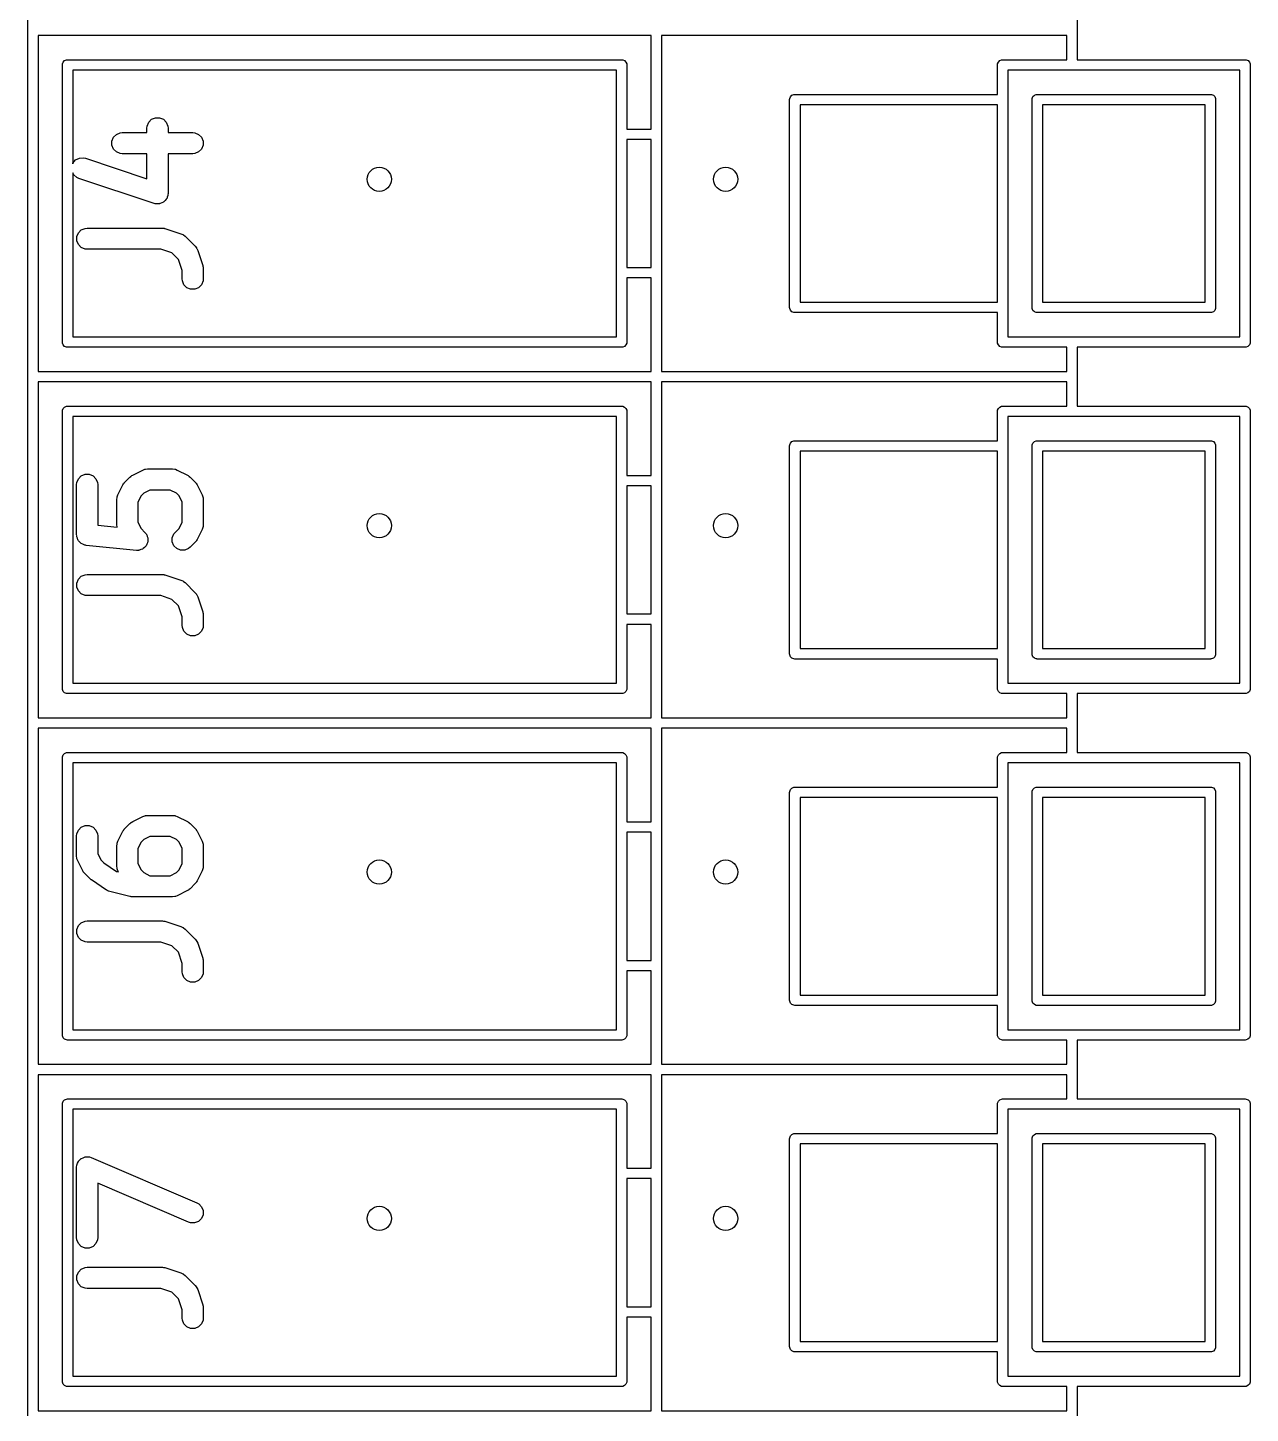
# Model space of a CAD drawing. Extents: x 0.23 to 2.98, y 0.27 to 3.73.
# Drawn here: x 0.23 to 0.925, y 1.997 to 2.785 of the extents above; entities that cross this region are included whole.
import ezdxf

# ---------------------------------------------------------------- set-up
doc = ezdxf.new("R2010")
doc.units = 0
doc.header["$MEASUREMENT"] = 0
doc.layers.add('BLACK', color=7, linetype='CONTINUOUS')

msp = doc.modelspace()

# ---------------------------------------------------------------- linework, layer by layer
at = {"layer": 'BLACK', "linetype": 'CONTINUOUS'}
for p, q in [((0.23044, 2.78323), (0.23044, 2.98008)), ((0.82689, 2.79996), (0.82689, 2.78323)), ((0.23044, 2.58638), (0.23044, 2.78323)), ((0.23634, 2.78028), (0.23634, 2.58933)), ((0.58477, 2.78028), (0.23634, 2.78028)), ((0.58477, 2.72713), (0.58477, 2.78028)), ((0.59067, 2.78028), (0.59067, 2.58933)), ((0.82099, 2.78028), (0.59067, 2.78028)), ((0.82099, 2.7665), (0.82099, 2.78028)), ((0.82689, 2.78323), (0.82689, 2.7665)), ((0.25012, 2.76354), (0.25017, 2.76412)), ((0.25017, 2.76412), (0.25062, 2.76518)), ((0.25062, 2.76518), (0.25143, 2.766)), ((0.25143, 2.766), (0.25249, 2.76644)), ((0.25249, 2.76644), (0.25307, 2.7665)), ((0.25307, 2.7665), (0.56803, 2.7665)), ((0.56803, 2.7665), (0.56861, 2.76644)), ((0.56861, 2.76644), (0.56967, 2.766)), ((0.56967, 2.766), (0.57049, 2.76518)), ((0.57049, 2.76518), (0.57093, 2.76412)), ((0.57093, 2.76412), (0.57098, 2.76354)), ((0.78162, 2.76354), (0.78167, 2.76412)), ((0.78167, 2.76412), (0.78212, 2.76518)), ((0.78212, 2.76518), (0.78293, 2.766)), ((0.78293, 2.766), (0.78399, 2.76644)), ((0.78399, 2.76644), (0.78457, 2.7665)), ((0.78457, 2.7665), (0.82099, 2.7665)), ((0.82689, 2.7665), (0.92241, 2.7665)), ((0.92241, 2.7665), (0.92298, 2.76644)), ((0.92298, 2.76644), (0.92405, 2.766)), ((0.92405, 2.766), (0.92486, 2.76518)), ((0.92486, 2.76518), (0.9253, 2.76412)), ((0.9253, 2.76412), (0.9253, 2.76376)), ((0.25012, 2.60606), (0.25012, 2.76354)), ((0.25602, 2.76059), (0.25602, 2.70738)), ((0.56508, 2.76059), (0.25602, 2.76059)), ((0.56508, 2.60902), (0.56508, 2.76059)), ((0.57098, 2.76354), (0.57098, 2.72713)), ((0.78162, 2.74681), (0.78162, 2.76354)), ((0.78752, 2.76059), (0.78752, 2.60902)), ((0.91942, 2.76059), (0.78752, 2.76059)), ((0.91942, 2.60902), (0.91942, 2.76059)), ((0.9253, 2.76376), (0.92532, 2.76354)), ((0.92532, 2.76354), (0.92532, 2.60606)), ((0.66351, 2.74386), (0.66356, 2.74444)), ((0.66351, 2.62574), (0.66351, 2.74386)), ((0.66356, 2.74444), (0.66401, 2.7455)), ((0.66401, 2.7455), (0.66482, 2.74632)), ((0.66482, 2.74632), (0.66588, 2.74676)), ((0.66588, 2.74676), (0.66592, 2.74676)), ((0.66592, 2.74676), (0.66646, 2.74681)), ((0.66646, 2.74681), (0.78162, 2.74681)), ((0.66941, 2.74091), (0.66941, 2.6287)), ((0.78162, 2.74091), (0.66941, 2.74091)), ((0.78162, 2.6287), (0.78162, 2.74091)), ((0.80131, 2.7439), (0.80136, 2.74447)), ((0.80131, 2.62571), (0.80131, 2.7439)), ((0.80136, 2.74447), (0.8018, 2.74554)), ((0.8018, 2.74554), (0.80262, 2.74635)), ((0.80262, 2.74635), (0.80368, 2.74679)), ((0.80368, 2.74679), (0.80408, 2.74679)), ((0.80408, 2.74679), (0.80426, 2.74681)), ((0.80426, 2.74681), (0.90268, 2.74681)), ((0.80721, 2.74091), (0.80721, 2.6287)), ((0.89973, 2.74091), (0.80721, 2.74091)), ((0.89973, 2.6287), (0.89973, 2.74091)), ((0.90268, 2.74681), (0.90286, 2.74679)), ((0.90286, 2.74679), (0.90326, 2.74679)), ((0.90326, 2.74679), (0.90432, 2.74635)), ((0.90432, 2.74635), (0.90514, 2.74554)), ((0.90514, 2.74554), (0.90558, 2.74447)), ((0.90558, 2.74447), (0.90563, 2.7439)), ((0.90563, 2.7439), (0.90563, 2.62571)), ((0.29923, 2.73099), (0.30089, 2.73265)), ((0.30089, 2.73265), (0.30305, 2.73355)), ((0.30305, 2.73355), (0.30539, 2.73355)), ((0.30539, 2.73355), (0.30756, 2.73265)), ((0.30756, 2.73265), (0.30921, 2.73099)), ((0.28089, 2.72408), (0.28305, 2.72497)), ((0.28305, 2.72497), (0.28422, 2.72509)), ((0.28422, 2.72509), (0.29822, 2.72509)), ((0.29822, 2.72766), (0.29834, 2.72883)), ((0.29822, 2.72509), (0.29822, 2.72766)), ((0.29834, 2.72883), (0.29923, 2.73099)), ((0.30921, 2.73099), (0.31011, 2.72883)), ((0.31011, 2.72883), (0.31022, 2.72766)), ((0.31022, 2.72766), (0.31022, 2.72509)), ((0.31022, 2.72509), (0.32422, 2.72509)), ((0.32422, 2.72509), (0.32539, 2.72497)), ((0.32539, 2.72497), (0.32756, 2.72408)), ((0.57098, 2.72713), (0.58477, 2.72713)), ((0.27834, 2.72026), (0.27923, 2.72242)), ((0.27834, 2.71792), (0.27834, 2.72026)), ((0.27923, 2.71576), (0.27834, 2.71792)), ((0.27923, 2.72242), (0.28089, 2.72408)), ((0.32756, 2.72408), (0.32921, 2.72242)), ((0.32921, 2.72242), (0.33011, 2.72026)), ((0.33011, 2.71792), (0.32921, 2.71576)), ((0.33011, 2.72026), (0.33011, 2.71792)), ((0.57098, 2.72122), (0.57098, 2.64839)), ((0.58477, 2.72122), (0.57098, 2.72122)), ((0.58477, 2.64839), (0.58477, 2.72122)), ((0.25615, 2.70777), (0.25769, 2.70954)), ((0.25769, 2.70954), (0.25978, 2.71059)), ((0.25978, 2.71059), (0.26212, 2.71076)), ((0.26212, 2.71076), (0.26326, 2.7105)), ((0.26326, 2.7105), (0.29822, 2.69884)), ((0.28089, 2.7141), (0.27923, 2.71576)), ((0.28305, 2.7132), (0.28089, 2.7141)), ((0.28422, 2.71309), (0.28305, 2.7132)), ((0.29822, 2.71309), (0.28422, 2.71309)), ((0.29822, 2.69884), (0.29822, 2.71309)), ((0.32422, 2.71309), (0.31022, 2.71309)), ((0.31022, 2.71309), (0.31022, 2.69052)), ((0.32539, 2.7132), (0.32422, 2.71309)), ((0.32756, 2.7141), (0.32539, 2.7132)), ((0.32921, 2.71576), (0.32756, 2.7141)), ((0.25602, 2.70738), (0.25615, 2.70777)), ((0.25663, 2.70112), (0.25602, 2.70233)), ((0.25602, 2.70233), (0.25602, 2.60902)), ((0.2584, 2.69959), (0.25663, 2.70112)), ((0.25947, 2.69911), (0.2584, 2.69959)), ((0.30233, 2.68483), (0.25947, 2.69911)), ((0.30667, 2.68516), (0.30581, 2.68473)), ((0.30756, 2.68553), (0.30667, 2.68516)), ((0.30771, 2.68568), (0.30756, 2.68553)), ((0.3079, 2.68578), (0.30771, 2.68568)), ((0.30853, 2.6865), (0.3079, 2.68578)), ((0.30921, 2.68718), (0.30853, 2.6865)), ((0.30929, 2.68738), (0.30921, 2.68718)), ((0.30944, 2.68755), (0.30929, 2.68738)), ((0.30974, 2.68846), (0.30944, 2.68755)), ((0.31011, 2.68935), (0.30974, 2.68846)), ((0.31014, 2.68965), (0.31011, 2.68935)), ((0.31018, 2.68977), (0.31014, 2.68965)), ((0.31022, 2.69052), (0.31017, 2.68993)), ((0.31017, 2.68993), (0.31018, 2.68977)), ((0.30291, 2.68469), (0.30233, 2.68483)), ((0.30305, 2.68463), (0.30291, 2.68469)), ((0.30317, 2.68463), (0.30305, 2.68463)), ((0.30347, 2.68456), (0.30317, 2.68463)), ((0.30443, 2.68463), (0.30347, 2.68456)), ((0.30539, 2.68463), (0.30443, 2.68463)), ((0.30559, 2.68472), (0.30539, 2.68463)), ((0.30581, 2.68473), (0.30559, 2.68472)), ((0.25923, 2.66814), (0.26089, 2.66979)), ((0.26089, 2.66979), (0.26305, 2.67069)), ((0.26305, 2.67069), (0.26422, 2.6708)), ((0.26422, 2.6708), (0.30708, 2.6708)), ((0.30708, 2.6708), (0.30767, 2.67074)), ((0.30767, 2.67074), (0.30783, 2.67076)), ((0.30783, 2.67076), (0.30804, 2.67071)), ((0.30804, 2.67071), (0.30825, 2.67069)), ((0.30825, 2.67069), (0.3084, 2.67063)), ((0.3084, 2.67063), (0.30898, 2.6705)), ((0.30898, 2.6705), (0.31755, 2.66764)), ((0.25834, 2.66597), (0.25923, 2.66814)), ((0.25834, 2.66363), (0.25834, 2.66597)), ((0.25923, 2.66147), (0.25834, 2.66363)), ((0.26089, 2.65981), (0.25923, 2.66147)), ((0.31755, 2.66764), (0.31862, 2.66716)), ((0.31862, 2.66716), (0.31879, 2.66702)), ((0.31879, 2.66702), (0.31899, 2.66693)), ((0.31899, 2.66693), (0.31989, 2.66619)), ((0.31989, 2.66619), (0.32561, 2.66047)), ((0.26305, 2.65892), (0.26089, 2.65981)), ((0.26422, 2.6588), (0.26305, 2.65892)), ((0.30611, 2.6588), (0.26422, 2.6588)), ((0.31241, 2.6567), (0.30611, 2.6588)), ((0.31612, 2.65299), (0.31241, 2.6567)), ((0.32561, 2.66047), (0.32636, 2.65957)), ((0.32636, 2.65957), (0.32644, 2.65937)), ((0.32644, 2.65937), (0.32658, 2.6592)), ((0.32658, 2.6592), (0.32706, 2.65813)), ((0.32706, 2.65813), (0.32992, 2.64956)), ((0.31822, 2.64669), (0.31612, 2.65299)), ((0.31822, 2.64195), (0.31822, 2.64669)), ((0.32992, 2.64956), (0.33005, 2.64898)), ((0.33005, 2.64898), (0.33011, 2.64883)), ((0.33011, 2.64883), (0.33013, 2.64862)), ((0.33013, 2.64862), (0.33018, 2.64841)), ((0.33018, 2.64841), (0.33017, 2.64825)), ((0.33017, 2.64825), (0.33022, 2.64766)), ((0.33022, 2.64766), (0.33022, 2.64195)), ((0.57098, 2.64839), (0.58477, 2.64839)), ((0.31834, 2.64078), (0.31822, 2.64195)), ((0.31923, 2.63861), (0.31834, 2.64078)), ((0.32089, 2.63696), (0.31923, 2.63861)), ((0.32921, 2.63861), (0.32756, 2.63696)), ((0.33011, 2.64078), (0.32921, 2.63861)), ((0.33022, 2.64195), (0.33011, 2.64078)), ((0.58477, 2.64248), (0.57098, 2.64248)), ((0.57098, 2.64248), (0.57098, 2.60606)), ((0.58477, 2.58933), (0.58477, 2.64248)), ((0.32305, 2.63606), (0.32089, 2.63696)), ((0.32539, 2.63606), (0.32305, 2.63606)), ((0.32756, 2.63696), (0.32539, 2.63606)), ((0.66356, 2.62517), (0.66351, 2.62574)), ((0.66401, 2.6241), (0.66356, 2.62517)), ((0.66482, 2.62329), (0.66401, 2.6241)), ((0.66588, 2.62285), (0.66482, 2.62329)), ((0.66592, 2.62285), (0.66588, 2.62285)), ((0.66646, 2.6228), (0.66592, 2.62285)), ((0.78162, 2.6228), (0.66646, 2.6228)), ((0.66941, 2.6287), (0.78162, 2.6287)), ((0.78162, 2.60606), (0.78162, 2.6228)), ((0.80136, 2.62513), (0.80131, 2.62571)), ((0.8018, 2.62407), (0.80136, 2.62513)), ((0.80262, 2.62325), (0.8018, 2.62407)), ((0.80368, 2.62281), (0.80262, 2.62325)), ((0.80408, 2.62281), (0.80368, 2.62281)), ((0.80426, 2.6228), (0.80408, 2.62281)), ((0.90268, 2.6228), (0.80426, 2.6228)), ((0.80721, 2.6287), (0.89973, 2.6287)), ((0.90286, 2.62281), (0.90268, 2.6228)), ((0.90326, 2.62281), (0.90286, 2.62281)), ((0.90432, 2.62325), (0.90326, 2.62281)), ((0.90514, 2.62407), (0.90432, 2.62325)), ((0.90558, 2.62513), (0.90514, 2.62407)), ((0.90563, 2.62571), (0.90558, 2.62513)), ((0.25602, 2.60902), (0.56508, 2.60902)), ((0.78752, 2.60902), (0.91942, 2.60902)), ((0.25017, 2.60549), (0.25012, 2.60606)), ((0.25062, 2.60442), (0.25017, 2.60549)), ((0.25143, 2.60361), (0.25062, 2.60442)), ((0.25249, 2.60317), (0.25143, 2.60361)), ((0.25307, 2.60311), (0.25249, 2.60317)), ((0.56803, 2.60311), (0.25307, 2.60311)), ((0.56861, 2.60317), (0.56803, 2.60311)), ((0.56967, 2.60361), (0.56861, 2.60317)), ((0.57049, 2.60442), (0.56967, 2.60361)), ((0.57093, 2.60549), (0.57049, 2.60442)), ((0.57098, 2.60606), (0.57093, 2.60549)), ((0.78167, 2.60549), (0.78162, 2.60606)), ((0.78212, 2.60442), (0.78167, 2.60549)), ((0.78293, 2.60361), (0.78212, 2.60442)), ((0.78399, 2.60317), (0.78293, 2.60361)), ((0.78457, 2.60311), (0.78399, 2.60317)), ((0.82099, 2.60311), (0.78457, 2.60311)), ((0.82099, 2.58933), (0.82099, 2.60311)), ((0.92237, 2.60311), (0.82689, 2.60311)), ((0.82689, 2.60311), (0.82689, 2.58638)), ((0.92295, 2.60317), (0.92237, 2.60311)), ((0.92401, 2.60361), (0.92295, 2.60317)), ((0.92483, 2.60442), (0.92401, 2.60361)), ((0.92527, 2.60549), (0.92483, 2.60442)), ((0.92532, 2.60606), (0.92527, 2.60549)), ((0.23044, 2.38953), (0.23044, 2.58638)), ((0.23634, 2.58933), (0.58477, 2.58933)), ((0.23634, 2.58343), (0.23634, 2.39248)), ((0.58477, 2.58343), (0.23634, 2.58343)), ((0.58477, 2.53028), (0.58477, 2.58343)), ((0.59067, 2.58933), (0.82099, 2.58933)), ((0.59067, 2.58343), (0.59067, 2.39248)), ((0.82099, 2.58343), (0.59067, 2.58343)), ((0.82099, 2.56965), (0.82099, 2.58343)), ((0.82689, 2.58638), (0.82689, 2.56965)), ((0.25012, 2.56669), (0.25017, 2.56727)), ((0.25017, 2.56727), (0.25062, 2.56833)), ((0.25062, 2.56833), (0.25143, 2.56915)), ((0.25143, 2.56915), (0.25249, 2.56959)), ((0.25249, 2.56959), (0.25307, 2.56965)), ((0.25307, 2.56965), (0.56803, 2.56965)), ((0.56803, 2.56965), (0.56861, 2.56959)), ((0.56861, 2.56959), (0.56967, 2.56915)), ((0.56967, 2.56915), (0.57049, 2.56833)), ((0.57049, 2.56833), (0.57093, 2.56727)), ((0.57093, 2.56727), (0.57098, 2.56669)), ((0.78162, 2.56669), (0.78167, 2.56727)), ((0.78167, 2.56727), (0.78212, 2.56833)), ((0.78212, 2.56833), (0.78293, 2.56915)), ((0.78293, 2.56915), (0.78399, 2.56959)), ((0.78399, 2.56959), (0.78457, 2.56965)), ((0.78457, 2.56965), (0.82099, 2.56965)), ((0.82689, 2.56965), (0.92241, 2.56965)), ((0.92241, 2.56965), (0.92298, 2.56959)), ((0.92298, 2.56959), (0.92405, 2.56915)), ((0.92405, 2.56915), (0.92486, 2.56833)), ((0.92486, 2.56833), (0.9253, 2.56727)), ((0.9253, 2.56727), (0.9253, 2.56691)), ((0.25012, 2.40921), (0.25012, 2.56669)), ((0.25602, 2.56374), (0.25602, 2.41217)), ((0.56508, 2.56374), (0.25602, 2.56374)), ((0.56508, 2.41217), (0.56508, 2.56374)), ((0.57098, 2.56669), (0.57098, 2.53028)), ((0.78162, 2.54996), (0.78162, 2.56669)), ((0.78752, 2.56374), (0.78752, 2.41217)), ((0.91942, 2.56374), (0.78752, 2.56374)), ((0.91942, 2.41217), (0.91942, 2.56374)), ((0.9253, 2.56691), (0.92532, 2.56669)), ((0.92532, 2.56669), (0.92532, 2.40921)), ((0.66351, 2.54701), (0.66356, 2.54759)), ((0.66351, 2.42889), (0.66351, 2.54701)), ((0.66356, 2.54759), (0.66401, 2.54865)), ((0.66401, 2.54865), (0.66482, 2.54947)), ((0.66482, 2.54947), (0.66588, 2.54991)), ((0.66588, 2.54991), (0.66592, 2.54991)), ((0.66592, 2.54991), (0.66646, 2.54996)), ((0.66646, 2.54996), (0.78162, 2.54996)), ((0.66941, 2.54406), (0.66941, 2.43185)), ((0.78162, 2.54406), (0.66941, 2.54406)), ((0.78162, 2.43185), (0.78162, 2.54406)), ((0.80131, 2.54705), (0.80136, 2.54762)), ((0.80131, 2.42886), (0.80131, 2.54705)), ((0.80136, 2.54762), (0.8018, 2.54869)), ((0.8018, 2.54869), (0.80262, 2.5495)), ((0.80262, 2.5495), (0.80368, 2.54994)), ((0.80368, 2.54994), (0.80408, 2.54994)), ((0.80408, 2.54994), (0.80426, 2.54996)), ((0.80426, 2.54996), (0.90268, 2.54996)), ((0.80721, 2.54406), (0.80721, 2.43185)), ((0.89973, 2.54406), (0.80721, 2.54406)), ((0.89973, 2.43185), (0.89973, 2.54406)), ((0.90268, 2.54996), (0.90286, 2.54994)), ((0.90286, 2.54994), (0.90326, 2.54994)), ((0.90326, 2.54994), (0.90432, 2.5495)), ((0.90432, 2.5495), (0.90514, 2.54869)), ((0.90514, 2.54869), (0.90558, 2.54762)), ((0.90558, 2.54762), (0.90563, 2.54705)), ((0.90563, 2.54705), (0.90563, 2.42886)), ((0.25834, 2.52627), (0.25923, 2.52843)), ((0.25923, 2.52843), (0.26089, 2.53008)), ((0.26089, 2.53008), (0.26305, 2.53098)), ((0.26305, 2.53098), (0.26539, 2.53098)), ((0.26539, 2.53098), (0.26756, 2.53008)), ((0.26756, 2.53008), (0.26921, 2.52843)), ((0.26921, 2.52843), (0.27011, 2.52627)), ((0.2857, 2.52648), (0.28855, 2.52934)), ((0.28855, 2.52934), (0.28901, 2.52972)), ((0.28901, 2.52972), (0.28912, 2.52984)), ((0.28912, 2.52984), (0.2893, 2.52995)), ((0.2893, 2.52995), (0.28946, 2.53008)), ((0.28946, 2.53008), (0.28961, 2.53015)), ((0.28961, 2.53015), (0.29011, 2.53046)), ((0.29011, 2.53046), (0.29583, 2.53332)), ((0.29583, 2.53332), (0.29692, 2.53374)), ((0.29692, 2.53374), (0.29714, 2.53375)), ((0.29714, 2.53375), (0.29734, 2.53384)), ((0.29734, 2.53384), (0.29851, 2.53395)), ((0.29851, 2.53395), (0.3128, 2.53395)), ((0.3128, 2.53395), (0.31397, 2.53384)), ((0.31397, 2.53384), (0.31416, 2.53375)), ((0.31416, 2.53375), (0.31438, 2.53374)), ((0.31438, 2.53374), (0.31548, 2.53332)), ((0.31548, 2.53332), (0.32119, 2.53046)), ((0.32119, 2.53046), (0.3217, 2.53015)), ((0.3217, 2.53015), (0.32184, 2.53008)), ((0.32184, 2.53008), (0.32201, 2.52995)), ((0.32201, 2.52995), (0.32219, 2.52984)), ((0.32219, 2.52984), (0.32229, 2.52972)), ((0.32229, 2.52972), (0.32275, 2.52934)), ((0.32275, 2.52934), (0.32561, 2.52648)), ((0.57098, 2.53028), (0.58477, 2.53028)), ((0.25822, 2.5251), (0.25834, 2.52627)), ((0.25822, 2.49652), (0.25822, 2.5251)), ((0.27011, 2.52627), (0.27022, 2.5251)), ((0.27022, 2.5251), (0.27022, 2.50195)), ((0.28171, 2.51921), (0.28457, 2.52492)), ((0.28457, 2.52492), (0.28489, 2.52543)), ((0.28489, 2.52543), (0.28495, 2.52557)), ((0.28495, 2.52557), (0.28508, 2.52574)), ((0.28508, 2.52574), (0.2852, 2.52592)), ((0.2852, 2.52592), (0.28532, 2.52602)), ((0.28532, 2.52602), (0.2857, 2.52648)), ((0.29635, 2.52016), (0.29487, 2.51868)), ((0.29993, 2.52195), (0.29635, 2.52016)), ((0.31138, 2.52195), (0.29993, 2.52195)), ((0.31496, 2.52016), (0.31138, 2.52195)), ((0.31644, 2.51868), (0.31496, 2.52016)), ((0.32561, 2.52648), (0.32599, 2.52602)), ((0.32599, 2.52602), (0.32611, 2.52592)), ((0.32611, 2.52592), (0.32622, 2.52574)), ((0.32622, 2.52574), (0.32636, 2.52557)), ((0.32636, 2.52557), (0.32642, 2.52543)), ((0.32642, 2.52543), (0.32673, 2.52492)), ((0.32673, 2.52492), (0.32959, 2.51921)), ((0.57098, 2.52437), (0.57098, 2.45154)), ((0.58477, 2.52437), (0.57098, 2.52437)), ((0.58477, 2.45154), (0.58477, 2.52437)), ((0.28108, 2.51652), (0.2812, 2.51769)), ((0.28108, 2.50224), (0.28108, 2.51652)), ((0.2812, 2.51769), (0.28128, 2.51789)), ((0.28128, 2.51789), (0.28129, 2.51811)), ((0.28129, 2.51811), (0.28171, 2.51921)), ((0.29487, 2.51868), (0.29308, 2.51511)), ((0.29308, 2.51511), (0.29308, 2.50365)), ((0.31822, 2.51511), (0.31644, 2.51868)), ((0.31822, 2.50365), (0.31822, 2.51511)), ((0.32959, 2.51921), (0.33001, 2.51811)), ((0.33001, 2.51811), (0.33003, 2.51789)), ((0.33003, 2.51789), (0.33011, 2.51769)), ((0.33011, 2.51769), (0.33022, 2.51652)), ((0.33022, 2.51652), (0.33022, 2.50224)), ((0.25827, 2.49609), (0.25822, 2.49652)), ((0.25825, 2.49595), (0.25827, 2.49609)), ((0.27022, 2.50195), (0.28128, 2.50085)), ((0.2812, 2.50107), (0.28108, 2.50224)), ((0.28128, 2.50087), (0.2812, 2.50107)), ((0.28128, 2.50085), (0.28128, 2.50087)), ((0.29308, 2.50365), (0.29487, 2.50008)), ((0.29487, 2.50008), (0.29704, 2.49791)), ((0.29704, 2.49791), (0.29778, 2.497)), ((0.29778, 2.497), (0.2979, 2.49672)), ((0.2979, 2.49672), (0.29809, 2.49649)), ((0.29809, 2.49649), (0.29834, 2.49565)), ((0.31262, 2.49484), (0.31352, 2.497)), ((0.31352, 2.497), (0.31427, 2.49791)), ((0.31427, 2.49791), (0.31644, 2.50008)), ((0.31644, 2.50008), (0.31822, 2.50365)), ((0.32959, 2.49956), (0.32673, 2.49384)), ((0.33001, 2.50065), (0.32959, 2.49956)), ((0.33003, 2.50087), (0.33001, 2.50065)), ((0.33011, 2.50107), (0.33003, 2.50087)), ((0.33022, 2.50224), (0.33011, 2.50107)), ((0.25829, 2.4958), (0.25825, 2.49595)), ((0.25834, 2.49535), (0.25829, 2.4958)), ((0.25867, 2.49454), (0.25834, 2.49535)), ((0.25893, 2.4937), (0.25867, 2.49454)), ((0.25912, 2.49347), (0.25893, 2.4937)), ((0.25923, 2.49319), (0.25912, 2.49347)), ((0.25985, 2.49257), (0.25923, 2.49319)), ((0.26041, 2.49189), (0.25985, 2.49257)), ((0.26068, 2.49175), (0.26041, 2.49189)), ((0.26089, 2.49154), (0.26068, 2.49175)), ((0.2617, 2.4912), (0.26089, 2.49154)), ((0.26247, 2.49079), (0.2617, 2.4912)), ((0.26292, 2.4907), (0.26247, 2.49079)), ((0.26305, 2.49064), (0.26292, 2.4907)), ((0.2632, 2.49064), (0.26305, 2.49064)), ((0.26363, 2.49055), (0.2632, 2.49064)), ((0.2922, 2.4877), (0.26363, 2.49055)), ((0.29562, 2.48837), (0.29478, 2.48812)), ((0.29585, 2.48856), (0.29562, 2.48837)), ((0.29613, 2.48868), (0.29585, 2.48856)), ((0.29675, 2.4893), (0.29613, 2.48868)), ((0.29743, 2.48985), (0.29675, 2.4893)), ((0.29757, 2.49012), (0.29743, 2.48985)), ((0.29778, 2.49033), (0.29757, 2.49012)), ((0.29812, 2.49114), (0.29778, 2.49033)), ((0.29853, 2.49192), (0.29812, 2.49114)), ((0.29834, 2.49565), (0.29868, 2.49484)), ((0.29856, 2.49222), (0.29853, 2.49192)), ((0.29868, 2.4925), (0.29856, 2.49222)), ((0.29868, 2.49484), (0.29868, 2.49454)), ((0.29868, 2.49454), (0.29877, 2.49425)), ((0.29877, 2.49425), (0.29868, 2.49337)), ((0.29868, 2.49337), (0.29868, 2.4925)), ((0.31262, 2.4925), (0.31262, 2.49484)), ((0.31352, 2.49033), (0.31262, 2.4925)), ((0.31518, 2.48868), (0.31352, 2.49033)), ((0.31734, 2.48778), (0.31518, 2.48868)), ((0.32184, 2.48868), (0.31968, 2.48778)), ((0.32275, 2.48942), (0.32184, 2.48868)), ((0.32561, 2.49228), (0.32275, 2.48942)), ((0.32599, 2.49274), (0.32561, 2.49228)), ((0.32611, 2.49285), (0.32599, 2.49274)), ((0.32622, 2.49303), (0.32611, 2.49285)), ((0.32636, 2.49319), (0.32622, 2.49303)), ((0.32642, 2.49334), (0.32636, 2.49319)), ((0.32673, 2.49384), (0.32642, 2.49334)), ((0.29337, 2.4877), (0.2922, 2.4877)), ((0.29366, 2.48778), (0.29337, 2.4877)), ((0.29397, 2.48778), (0.29366, 2.48778)), ((0.29478, 2.48812), (0.29397, 2.48778)), ((0.31968, 2.48778), (0.31734, 2.48778)), ((0.25923, 2.47129), (0.26089, 2.47294)), ((0.26089, 2.47294), (0.26305, 2.47384)), ((0.26305, 2.47384), (0.26422, 2.47395)), ((0.26422, 2.47395), (0.30708, 2.47395)), ((0.30708, 2.47395), (0.30767, 2.47389)), ((0.30767, 2.47389), (0.30783, 2.47391)), ((0.30783, 2.47391), (0.30804, 2.47386)), ((0.30804, 2.47386), (0.30825, 2.47384)), ((0.30825, 2.47384), (0.3084, 2.47378)), ((0.3084, 2.47378), (0.30898, 2.47364)), ((0.30898, 2.47364), (0.31755, 2.47079)), ((0.25834, 2.46912), (0.25923, 2.47129)), ((0.25834, 2.46678), (0.25834, 2.46912)), ((0.25923, 2.46462), (0.25834, 2.46678)), ((0.26089, 2.46296), (0.25923, 2.46462)), ((0.31755, 2.47079), (0.31862, 2.47031)), ((0.31862, 2.47031), (0.31879, 2.47017)), ((0.31879, 2.47017), (0.31899, 2.47008)), ((0.31899, 2.47008), (0.31989, 2.46934)), ((0.31989, 2.46934), (0.32561, 2.46362)), ((0.26305, 2.46207), (0.26089, 2.46296)), ((0.26422, 2.46195), (0.26305, 2.46207)), ((0.30611, 2.46195), (0.26422, 2.46195)), ((0.31241, 2.45985), (0.30611, 2.46195)), ((0.31612, 2.45614), (0.31241, 2.45985)), ((0.32561, 2.46362), (0.32636, 2.46271)), ((0.32636, 2.46271), (0.32644, 2.46252)), ((0.32644, 2.46252), (0.32658, 2.46235)), ((0.32658, 2.46235), (0.32706, 2.46128)), ((0.32706, 2.46128), (0.32992, 2.45271)), ((0.31822, 2.44984), (0.31612, 2.45614)), ((0.31822, 2.4451), (0.31822, 2.44984)), ((0.32992, 2.45271), (0.33005, 2.45213)), ((0.33005, 2.45213), (0.33011, 2.45198)), ((0.33011, 2.45198), (0.33013, 2.45177)), ((0.33013, 2.45177), (0.33018, 2.45156)), ((0.33018, 2.45156), (0.33017, 2.4514)), ((0.33017, 2.4514), (0.33022, 2.45081)), ((0.33022, 2.45081), (0.33022, 2.4451)), ((0.57098, 2.45154), (0.58477, 2.45154)), ((0.31834, 2.44393), (0.31822, 2.4451)), ((0.31923, 2.44176), (0.31834, 2.44393)), ((0.32089, 2.44011), (0.31923, 2.44176)), ((0.32921, 2.44176), (0.32756, 2.44011)), ((0.33011, 2.44393), (0.32921, 2.44176)), ((0.33022, 2.4451), (0.33011, 2.44393)), ((0.58477, 2.44563), (0.57098, 2.44563)), ((0.57098, 2.44563), (0.57098, 2.40921)), ((0.58477, 2.39248), (0.58477, 2.44563)), ((0.32305, 2.43921), (0.32089, 2.44011)), ((0.32539, 2.43921), (0.32305, 2.43921)), ((0.32756, 2.44011), (0.32539, 2.43921)), ((0.66356, 2.42832), (0.66351, 2.42889)), ((0.66401, 2.42725), (0.66356, 2.42832)), ((0.66482, 2.42644), (0.66401, 2.42725)), ((0.66588, 2.426), (0.66482, 2.42644)), ((0.66592, 2.426), (0.66588, 2.426)), ((0.66646, 2.42594), (0.66592, 2.426)), ((0.78162, 2.42594), (0.66646, 2.42594)), ((0.66941, 2.43185), (0.78162, 2.43185)), ((0.78162, 2.40921), (0.78162, 2.42594)), ((0.80136, 2.42828), (0.80131, 2.42886)), ((0.8018, 2.42722), (0.80136, 2.42828)), ((0.80262, 2.4264), (0.8018, 2.42722)), ((0.80368, 2.42596), (0.80262, 2.4264)), ((0.80408, 2.42596), (0.80368, 2.42596)), ((0.80426, 2.42594), (0.80408, 2.42596)), ((0.90268, 2.42594), (0.80426, 2.42594)), ((0.80721, 2.43185), (0.89973, 2.43185)), ((0.90286, 2.42596), (0.90268, 2.42594)), ((0.90326, 2.42596), (0.90286, 2.42596)), ((0.90432, 2.4264), (0.90326, 2.42596)), ((0.90514, 2.42722), (0.90432, 2.4264)), ((0.90558, 2.42828), (0.90514, 2.42722)), ((0.90563, 2.42886), (0.90558, 2.42828)), ((0.25602, 2.41217), (0.56508, 2.41217)), ((0.78752, 2.41217), (0.91942, 2.41217)), ((0.25017, 2.40864), (0.25012, 2.40921)), ((0.25062, 2.40757), (0.25017, 2.40864)), ((0.25143, 2.40676), (0.25062, 2.40757)), ((0.25249, 2.40632), (0.25143, 2.40676)), ((0.25307, 2.40626), (0.25249, 2.40632)), ((0.56803, 2.40626), (0.25307, 2.40626)), ((0.56861, 2.40632), (0.56803, 2.40626)), ((0.56967, 2.40676), (0.56861, 2.40632)), ((0.57049, 2.40757), (0.56967, 2.40676)), ((0.57093, 2.40864), (0.57049, 2.40757)), ((0.57098, 2.40921), (0.57093, 2.40864)), ((0.78167, 2.40864), (0.78162, 2.40921)), ((0.78212, 2.40757), (0.78167, 2.40864)), ((0.78293, 2.40676), (0.78212, 2.40757)), ((0.78399, 2.40632), (0.78293, 2.40676)), ((0.78457, 2.40626), (0.78399, 2.40632)), ((0.82099, 2.40626), (0.78457, 2.40626)), ((0.82099, 2.39248), (0.82099, 2.40626)), ((0.92237, 2.40626), (0.82689, 2.40626)), ((0.82689, 2.40626), (0.82689, 2.38953)), ((0.92295, 2.40632), (0.92237, 2.40626)), ((0.92401, 2.40676), (0.92295, 2.40632)), ((0.92483, 2.40757), (0.92401, 2.40676)), ((0.92527, 2.40864), (0.92483, 2.40757)), ((0.92532, 2.40921), (0.92527, 2.40864)), ((0.23044, 2.19268), (0.23044, 2.38953)), ((0.23634, 2.39248), (0.58477, 2.39248)), ((0.23634, 2.38657), (0.23634, 2.19563)), ((0.58477, 2.38657), (0.23634, 2.38657)), ((0.58477, 2.33343), (0.58477, 2.38657)), ((0.59067, 2.39248), (0.82099, 2.39248)), ((0.59067, 2.38657), (0.59067, 2.19563)), ((0.82099, 2.38657), (0.59067, 2.38657)), ((0.82099, 2.3728), (0.82099, 2.38657)), ((0.82689, 2.38953), (0.82689, 2.3728)), ((0.25012, 2.36984), (0.25017, 2.37042)), ((0.25017, 2.37042), (0.25062, 2.37148)), ((0.25062, 2.37148), (0.25143, 2.3723)), ((0.25143, 2.3723), (0.25249, 2.37274)), ((0.25249, 2.37274), (0.25307, 2.3728)), ((0.25307, 2.3728), (0.56803, 2.3728)), ((0.56803, 2.3728), (0.56861, 2.37274)), ((0.56861, 2.37274), (0.56967, 2.3723)), ((0.56967, 2.3723), (0.57049, 2.37148)), ((0.57049, 2.37148), (0.57093, 2.37042)), ((0.57093, 2.37042), (0.57098, 2.36984)), ((0.78162, 2.36984), (0.78167, 2.37042)), ((0.78167, 2.37042), (0.78212, 2.37148)), ((0.78212, 2.37148), (0.78293, 2.3723)), ((0.78293, 2.3723), (0.78399, 2.37274)), ((0.78399, 2.37274), (0.78457, 2.3728)), ((0.78457, 2.3728), (0.82099, 2.3728)), ((0.82689, 2.3728), (0.92241, 2.3728)), ((0.92241, 2.3728), (0.92298, 2.37274)), ((0.92298, 2.37274), (0.92405, 2.3723)), ((0.92405, 2.3723), (0.92486, 2.37148)), ((0.92486, 2.37148), (0.9253, 2.37042)), ((0.9253, 2.37042), (0.9253, 2.37006)), ((0.25012, 2.21236), (0.25012, 2.36984)), ((0.25602, 2.36689), (0.25602, 2.21531)), ((0.56508, 2.36689), (0.25602, 2.36689)), ((0.56508, 2.21531), (0.56508, 2.36689)), ((0.57098, 2.36984), (0.57098, 2.33343)), ((0.78162, 2.35311), (0.78162, 2.36984)), ((0.78752, 2.36689), (0.78752, 2.21531)), ((0.91942, 2.36689), (0.78752, 2.36689)), ((0.91942, 2.21531), (0.91942, 2.36689)), ((0.9253, 2.37006), (0.92532, 2.36984)), ((0.92532, 2.36984), (0.92532, 2.21236)), ((0.66351, 2.35016), (0.66356, 2.35074)), ((0.66351, 2.23204), (0.66351, 2.35016)), ((0.66356, 2.35074), (0.66401, 2.3518)), ((0.66401, 2.3518), (0.66482, 2.35262)), ((0.66482, 2.35262), (0.66588, 2.35306)), ((0.66588, 2.35306), (0.66592, 2.35306)), ((0.66592, 2.35306), (0.66646, 2.35311)), ((0.66646, 2.35311), (0.78162, 2.35311)), ((0.66941, 2.3472), (0.66941, 2.235)), ((0.78162, 2.3472), (0.66941, 2.3472)), ((0.78162, 2.235), (0.78162, 2.3472)), ((0.80131, 2.3502), (0.80136, 2.35077)), ((0.80131, 2.23201), (0.80131, 2.3502)), ((0.80136, 2.35077), (0.8018, 2.35184)), ((0.8018, 2.35184), (0.80262, 2.35265)), ((0.80262, 2.35265), (0.80368, 2.35309)), ((0.80368, 2.35309), (0.80408, 2.35309)), ((0.80408, 2.35309), (0.80426, 2.35311)), ((0.80426, 2.35311), (0.90268, 2.35311)), ((0.80721, 2.3472), (0.80721, 2.235)), ((0.89973, 2.3472), (0.80721, 2.3472)), ((0.89973, 2.235), (0.89973, 2.3472)), ((0.90268, 2.35311), (0.90286, 2.35309)), ((0.90286, 2.35309), (0.90326, 2.35309)), ((0.90326, 2.35309), (0.90432, 2.35265)), ((0.90432, 2.35265), (0.90514, 2.35184)), ((0.90514, 2.35184), (0.90558, 2.35077)), ((0.90558, 2.35077), (0.90563, 2.3502)), ((0.90563, 2.3502), (0.90563, 2.23201)), ((0.26089, 2.33038), (0.26305, 2.33127)), ((0.26305, 2.33127), (0.26539, 2.33127)), ((0.26539, 2.33127), (0.26756, 2.33038)), ((0.2857, 2.32963), (0.28855, 2.33249)), ((0.28855, 2.33249), (0.28901, 2.33287)), ((0.28901, 2.33287), (0.28912, 2.33299)), ((0.28912, 2.33299), (0.2893, 2.3331)), ((0.2893, 2.3331), (0.28946, 2.33323)), ((0.28946, 2.33323), (0.28961, 2.33329)), ((0.28961, 2.33329), (0.29011, 2.33361)), ((0.29011, 2.33361), (0.29583, 2.33647)), ((0.29583, 2.33647), (0.29692, 2.33689)), ((0.29692, 2.33689), (0.29714, 2.3369)), ((0.29714, 2.3369), (0.29734, 2.33699)), ((0.29734, 2.33699), (0.29851, 2.3371)), ((0.29851, 2.3371), (0.3128, 2.3371)), ((0.3128, 2.3371), (0.31397, 2.33699)), ((0.31397, 2.33699), (0.31416, 2.3369)), ((0.31416, 2.3369), (0.31438, 2.33689)), ((0.31438, 2.33689), (0.31548, 2.33647)), ((0.31548, 2.33647), (0.32119, 2.33361)), ((0.32119, 2.33361), (0.3217, 2.33329)), ((0.3217, 2.33329), (0.32184, 2.33323)), ((0.32184, 2.33323), (0.32201, 2.3331)), ((0.32201, 2.3331), (0.32219, 2.33299)), ((0.32219, 2.33299), (0.32229, 2.33287)), ((0.32229, 2.33287), (0.32275, 2.33249)), ((0.32275, 2.33249), (0.32561, 2.32963)), ((0.57098, 2.33343), (0.58477, 2.33343)), ((0.25822, 2.32539), (0.25834, 2.32656)), ((0.25822, 2.31396), (0.25822, 2.32539)), ((0.25834, 2.32656), (0.25923, 2.32872)), ((0.25923, 2.32872), (0.26089, 2.33038)), ((0.26756, 2.33038), (0.26921, 2.32872)), ((0.26921, 2.32872), (0.27011, 2.32656)), ((0.27011, 2.32656), (0.27022, 2.32539)), ((0.27022, 2.32539), (0.27022, 2.31538)), ((0.28171, 2.32236), (0.28457, 2.32807)), ((0.28457, 2.32807), (0.28489, 2.32858)), ((0.28489, 2.32858), (0.28495, 2.32872)), ((0.28495, 2.32872), (0.28508, 2.32889)), ((0.28508, 2.32889), (0.2852, 2.32907)), ((0.2852, 2.32907), (0.28532, 2.32917)), ((0.28532, 2.32917), (0.2857, 2.32963)), ((0.29635, 2.32331), (0.29487, 2.32183)), ((0.29993, 2.3251), (0.29635, 2.32331)), ((0.31138, 2.3251), (0.29993, 2.3251)), ((0.31496, 2.32331), (0.31138, 2.3251)), ((0.31644, 2.32183), (0.31496, 2.32331)), ((0.32561, 2.32963), (0.32599, 2.32917)), ((0.32599, 2.32917), (0.32611, 2.32907)), ((0.32611, 2.32907), (0.32622, 2.32889)), ((0.32622, 2.32889), (0.32636, 2.32872)), ((0.32636, 2.32872), (0.32642, 2.32858)), ((0.32642, 2.32858), (0.32673, 2.32807)), ((0.32673, 2.32807), (0.32959, 2.32236)), ((0.57098, 2.32752), (0.57098, 2.25469)), ((0.58477, 2.32752), (0.57098, 2.32752)), ((0.58477, 2.25469), (0.58477, 2.32752)), ((0.27022, 2.31538), (0.27201, 2.3118)), ((0.28108, 2.31967), (0.2812, 2.32084)), ((0.28108, 2.30825), (0.28108, 2.31967)), ((0.2812, 2.32084), (0.28128, 2.32104)), ((0.28128, 2.32104), (0.28129, 2.32126)), ((0.28129, 2.32126), (0.28171, 2.32236)), ((0.29487, 2.32183), (0.29308, 2.31826)), ((0.29308, 2.31826), (0.29308, 2.30966)), ((0.31822, 2.31826), (0.31644, 2.32183)), ((0.31822, 2.30966), (0.31822, 2.31826)), ((0.32959, 2.32236), (0.33001, 2.32126)), ((0.33001, 2.32126), (0.33003, 2.32104)), ((0.33003, 2.32104), (0.33011, 2.32084)), ((0.33011, 2.32084), (0.33022, 2.31967)), ((0.33022, 2.31967), (0.33022, 2.30825)), ((0.25834, 2.31279), (0.25822, 2.31396)), ((0.25842, 2.31259), (0.25834, 2.31279)), ((0.25844, 2.31237), (0.25842, 2.31259)), ((0.25886, 2.31128), (0.25844, 2.31237)), ((0.26171, 2.30556), (0.25886, 2.31128)), ((0.27201, 2.3118), (0.27376, 2.31005)), ((0.27376, 2.31005), (0.28097, 2.30524)), ((0.2812, 2.30707), (0.28108, 2.30825)), ((0.29308, 2.30966), (0.29487, 2.30609)), ((0.31644, 2.30609), (0.31822, 2.30966)), ((0.33022, 2.30825), (0.33011, 2.30707)), ((0.26203, 2.30506), (0.26171, 2.30556)), ((0.26209, 2.30491), (0.26203, 2.30506)), ((0.26223, 2.30475), (0.26209, 2.30491)), ((0.26234, 2.30457), (0.26223, 2.30475)), ((0.26246, 2.30446), (0.26234, 2.30457)), ((0.26284, 2.304), (0.26246, 2.30446)), ((0.2657, 2.30115), (0.26284, 2.304)), ((0.2657, 2.30114), (0.2657, 2.30115)), ((0.26616, 2.30077), (0.2657, 2.30114)), ((0.2657, 2.30114), (0.2657, 2.30114)), ((0.2666, 2.3004), (0.26616, 2.30077)), ((0.26661, 2.3004), (0.2666, 2.3004)), ((0.27518, 2.29468), (0.26661, 2.3004)), ((0.26661, 2.3004), (0.26661, 2.3004)), ((0.28097, 2.30524), (0.282, 2.30499)), ((0.28128, 2.30688), (0.2812, 2.30707)), ((0.28129, 2.30666), (0.28128, 2.30688)), ((0.28171, 2.30556), (0.28129, 2.30666)), ((0.282, 2.30499), (0.28171, 2.30556)), ((0.29487, 2.30609), (0.29635, 2.30461)), ((0.29635, 2.30461), (0.29993, 2.30282)), ((0.29993, 2.30282), (0.31138, 2.30282)), ((0.31138, 2.30282), (0.31496, 2.30461)), ((0.31496, 2.30461), (0.31644, 2.30609)), ((0.32642, 2.29934), (0.32636, 2.2992)), ((0.32673, 2.29985), (0.32642, 2.29934)), ((0.32959, 2.30556), (0.32673, 2.29985)), ((0.33001, 2.30666), (0.32959, 2.30556)), ((0.33003, 2.30688), (0.33001, 2.30666)), ((0.33011, 2.30707), (0.33003, 2.30688)), ((0.27583, 2.29434), (0.27518, 2.29468)), ((0.27595, 2.29425), (0.27583, 2.29434)), ((0.27609, 2.2942), (0.27595, 2.29425)), ((0.27622, 2.29413), (0.27609, 2.2942)), ((0.27636, 2.2941), (0.27622, 2.29413)), ((0.27705, 2.29385), (0.27636, 2.2941)), ((0.28848, 2.291), (0.27705, 2.29385)), ((0.31548, 2.29145), (0.31438, 2.29103)), ((0.32119, 2.29431), (0.31548, 2.29145)), ((0.3217, 2.29462), (0.32119, 2.29431)), ((0.32184, 2.29468), (0.3217, 2.29462)), ((0.32201, 2.29482), (0.32184, 2.29468)), ((0.32219, 2.29493), (0.32201, 2.29482)), ((0.32229, 2.29505), (0.32219, 2.29493)), ((0.32275, 2.29543), (0.32229, 2.29505)), ((0.32561, 2.29829), (0.32275, 2.29543)), ((0.32599, 2.29875), (0.32561, 2.29829)), ((0.32611, 2.29885), (0.32599, 2.29875)), ((0.32622, 2.29903), (0.32611, 2.29885)), ((0.32636, 2.2992), (0.32622, 2.29903)), ((0.28869, 2.29097), (0.28848, 2.291)), ((0.28877, 2.29093), (0.28869, 2.29097)), ((0.28921, 2.29089), (0.28877, 2.29093)), ((0.28965, 2.29082), (0.28921, 2.29089)), ((0.28973, 2.29084), (0.28965, 2.29082)), ((0.28994, 2.29082), (0.28973, 2.29084)), ((0.3128, 2.29082), (0.28994, 2.29082)), ((0.31397, 2.29093), (0.3128, 2.29082)), ((0.31416, 2.29101), (0.31397, 2.29093)), ((0.31438, 2.29103), (0.31416, 2.29101)), ((0.25923, 2.27444), (0.26089, 2.27609)), ((0.26089, 2.27609), (0.26305, 2.27699)), ((0.26305, 2.27699), (0.26422, 2.2771)), ((0.26422, 2.2771), (0.30708, 2.2771)), ((0.30708, 2.2771), (0.30767, 2.27704)), ((0.30767, 2.27704), (0.30783, 2.27706)), ((0.30783, 2.27706), (0.30804, 2.27701)), ((0.30804, 2.27701), (0.30825, 2.27699)), ((0.30825, 2.27699), (0.3084, 2.27693)), ((0.3084, 2.27693), (0.30898, 2.27679)), ((0.30898, 2.27679), (0.31755, 2.27394)), ((0.25834, 2.27227), (0.25923, 2.27444)), ((0.25834, 2.26993), (0.25834, 2.27227)), ((0.25923, 2.26777), (0.25834, 2.26993)), ((0.26089, 2.26611), (0.25923, 2.26777)), ((0.31755, 2.27394), (0.31862, 2.27346)), ((0.31862, 2.27346), (0.31879, 2.27332)), ((0.31879, 2.27332), (0.31899, 2.27323)), ((0.31899, 2.27323), (0.31989, 2.27249)), ((0.31989, 2.27249), (0.32561, 2.26677)), ((0.26305, 2.26522), (0.26089, 2.26611)), ((0.26422, 2.2651), (0.26305, 2.26522)), ((0.30611, 2.2651), (0.26422, 2.2651)), ((0.31241, 2.263), (0.30611, 2.2651)), ((0.31612, 2.25929), (0.31241, 2.263)), ((0.32561, 2.26677), (0.32636, 2.26586)), ((0.32636, 2.26586), (0.32644, 2.26567)), ((0.32644, 2.26567), (0.32658, 2.2655)), ((0.32658, 2.2655), (0.32706, 2.26443)), ((0.32706, 2.26443), (0.32992, 2.25586)), ((0.31822, 2.25299), (0.31612, 2.25929)), ((0.31822, 2.24825), (0.31822, 2.25299)), ((0.32992, 2.25586), (0.33005, 2.25528)), ((0.33005, 2.25528), (0.33011, 2.25513)), ((0.33011, 2.25513), (0.33013, 2.25492)), ((0.33013, 2.25492), (0.33018, 2.25471)), ((0.33018, 2.25471), (0.33017, 2.25455)), ((0.33017, 2.25455), (0.33022, 2.25396)), ((0.33022, 2.25396), (0.33022, 2.24825)), ((0.57098, 2.25469), (0.58477, 2.25469)), ((0.31834, 2.24707), (0.31822, 2.24825)), ((0.31923, 2.24491), (0.31834, 2.24707)), ((0.32089, 2.24326), (0.31923, 2.24491)), ((0.32921, 2.24491), (0.32756, 2.24326)), ((0.33011, 2.24707), (0.32921, 2.24491)), ((0.33022, 2.24825), (0.33011, 2.24707)), ((0.58477, 2.24878), (0.57098, 2.24878)), ((0.57098, 2.24878), (0.57098, 2.21236)), ((0.58477, 2.19563), (0.58477, 2.24878)), ((0.32305, 2.24236), (0.32089, 2.24326)), ((0.32539, 2.24236), (0.32305, 2.24236)), ((0.32756, 2.24326), (0.32539, 2.24236)), ((0.66356, 2.23147), (0.66351, 2.23204)), ((0.66401, 2.2304), (0.66356, 2.23147)), ((0.66482, 2.22959), (0.66401, 2.2304)), ((0.66588, 2.22915), (0.66482, 2.22959)), ((0.66592, 2.22915), (0.66588, 2.22915)), ((0.66646, 2.22909), (0.66592, 2.22915)), ((0.78162, 2.22909), (0.66646, 2.22909)), ((0.66941, 2.235), (0.78162, 2.235)), ((0.78162, 2.21236), (0.78162, 2.22909)), ((0.80136, 2.23143), (0.80131, 2.23201)), ((0.8018, 2.23037), (0.80136, 2.23143)), ((0.80262, 2.22955), (0.8018, 2.23037)), ((0.80368, 2.22911), (0.80262, 2.22955)), ((0.80408, 2.22911), (0.80368, 2.22911)), ((0.80426, 2.22909), (0.80408, 2.22911)), ((0.90268, 2.22909), (0.80426, 2.22909)), ((0.80721, 2.235), (0.89973, 2.235)), ((0.90286, 2.22911), (0.90268, 2.22909)), ((0.90326, 2.22911), (0.90286, 2.22911)), ((0.90432, 2.22955), (0.90326, 2.22911)), ((0.90514, 2.23037), (0.90432, 2.22955)), ((0.90558, 2.23143), (0.90514, 2.23037)), ((0.90563, 2.23201), (0.90558, 2.23143)), ((0.25602, 2.21531), (0.56508, 2.21531)), ((0.78752, 2.21531), (0.91942, 2.21531)), ((0.25017, 2.21179), (0.25012, 2.21236)), ((0.25062, 2.21072), (0.25017, 2.21179)), ((0.25143, 2.20991), (0.25062, 2.21072)), ((0.25249, 2.20947), (0.25143, 2.20991)), ((0.25307, 2.20941), (0.25249, 2.20947)), ((0.56803, 2.20941), (0.25307, 2.20941)), ((0.56861, 2.20947), (0.56803, 2.20941)), ((0.56967, 2.20991), (0.56861, 2.20947)), ((0.57049, 2.21072), (0.56967, 2.20991)), ((0.57093, 2.21179), (0.57049, 2.21072)), ((0.57098, 2.21236), (0.57093, 2.21179)), ((0.78167, 2.21179), (0.78162, 2.21236)), ((0.78212, 2.21072), (0.78167, 2.21179)), ((0.78293, 2.20991), (0.78212, 2.21072)), ((0.78399, 2.20947), (0.78293, 2.20991)), ((0.78457, 2.20941), (0.78399, 2.20947)), ((0.82099, 2.20941), (0.78457, 2.20941)), ((0.82099, 2.19563), (0.82099, 2.20941)), ((0.92237, 2.20941), (0.82689, 2.20941)), ((0.82689, 2.20941), (0.82689, 2.19268)), ((0.92295, 2.20947), (0.92237, 2.20941)), ((0.92401, 2.20991), (0.92295, 2.20947)), ((0.92483, 2.21072), (0.92401, 2.20991)), ((0.92527, 2.21179), (0.92483, 2.21072)), ((0.92532, 2.21236), (0.92527, 2.21179)), ((0.23044, 1.99583), (0.23044, 2.19268)), ((0.23634, 2.19563), (0.58477, 2.19563)), ((0.23634, 2.18972), (0.23634, 1.99878)), ((0.58477, 2.18972), (0.23634, 2.18972)), ((0.58477, 2.13657), (0.58477, 2.18972)), ((0.59067, 2.19563), (0.82099, 2.19563)), ((0.59067, 2.18972), (0.59067, 1.99878)), ((0.82099, 2.18972), (0.59067, 2.18972)), ((0.82099, 2.17594), (0.82099, 2.18972)), ((0.82689, 2.19268), (0.82689, 2.17594)), ((0.25012, 2.17299), (0.25017, 2.17357)), ((0.25017, 2.17357), (0.25062, 2.17463)), ((0.25062, 2.17463), (0.25143, 2.17545)), ((0.25143, 2.17545), (0.25249, 2.17589)), ((0.25249, 2.17589), (0.25307, 2.17594)), ((0.25307, 2.17594), (0.56803, 2.17594)), ((0.56803, 2.17594), (0.56861, 2.17589)), ((0.56861, 2.17589), (0.56967, 2.17545)), ((0.56967, 2.17545), (0.57049, 2.17463)), ((0.57049, 2.17463), (0.57093, 2.17357)), ((0.57093, 2.17357), (0.57098, 2.17299)), ((0.78162, 2.17299), (0.78167, 2.17357)), ((0.78167, 2.17357), (0.78212, 2.17463)), ((0.78212, 2.17463), (0.78293, 2.17545)), ((0.78293, 2.17545), (0.78399, 2.17589)), ((0.78399, 2.17589), (0.78457, 2.17594)), ((0.78457, 2.17594), (0.82099, 2.17594)), ((0.82689, 2.17594), (0.92241, 2.17594)), ((0.92241, 2.17594), (0.92298, 2.17589)), ((0.92298, 2.17589), (0.92405, 2.17545)), ((0.92405, 2.17545), (0.92486, 2.17463)), ((0.92486, 2.17463), (0.9253, 2.17357)), ((0.9253, 2.17357), (0.9253, 2.17321)), ((0.25012, 2.01551), (0.25012, 2.17299)), ((0.25602, 2.17004), (0.25602, 2.01846)), ((0.56508, 2.17004), (0.25602, 2.17004)), ((0.56508, 2.01846), (0.56508, 2.17004)), ((0.57098, 2.17299), (0.57098, 2.13657)), ((0.78162, 2.15626), (0.78162, 2.17299)), ((0.78752, 2.17004), (0.78752, 2.01846)), ((0.91942, 2.17004), (0.78752, 2.17004)), ((0.91942, 2.01846), (0.91942, 2.17004)), ((0.9253, 2.17321), (0.92532, 2.17299)), ((0.92532, 2.17299), (0.92532, 2.01551)), ((0.66351, 2.15331), (0.66356, 2.15389)), ((0.66351, 2.03519), (0.66351, 2.15331)), ((0.66356, 2.15389), (0.66401, 2.15495)), ((0.66401, 2.15495), (0.66482, 2.15577)), ((0.66482, 2.15577), (0.66588, 2.15621)), ((0.66588, 2.15621), (0.66592, 2.15621)), ((0.66592, 2.15621), (0.66646, 2.15626)), ((0.66646, 2.15626), (0.78162, 2.15626)), ((0.66941, 2.15035), (0.66941, 2.03815)), ((0.78162, 2.15035), (0.66941, 2.15035)), ((0.78162, 2.03815), (0.78162, 2.15035)), ((0.80131, 2.15335), (0.80136, 2.15392)), ((0.80131, 2.03516), (0.80131, 2.15335)), ((0.80136, 2.15392), (0.8018, 2.15499)), ((0.8018, 2.15499), (0.80262, 2.1558)), ((0.80262, 2.1558), (0.80368, 2.15624)), ((0.80368, 2.15624), (0.80408, 2.15624)), ((0.80408, 2.15624), (0.80426, 2.15626)), ((0.80426, 2.15626), (0.90268, 2.15626)), ((0.80721, 2.15035), (0.80721, 2.03815)), ((0.89973, 2.15035), (0.80721, 2.15035)), ((0.89973, 2.03815), (0.89973, 2.15035)), ((0.90268, 2.15626), (0.90286, 2.15624)), ((0.90286, 2.15624), (0.90326, 2.15624)), ((0.90326, 2.15624), (0.90432, 2.1558)), ((0.90432, 2.1558), (0.90514, 2.15499)), ((0.90514, 2.15499), (0.90558, 2.15392)), ((0.90558, 2.15392), (0.90563, 2.15335)), ((0.90563, 2.15335), (0.90563, 2.03516)), ((0.26009, 2.1413), (0.26089, 2.1421)), ((0.26089, 2.1421), (0.26092, 2.14211)), ((0.26092, 2.14211), (0.26095, 2.14214)), ((0.26095, 2.14214), (0.262, 2.14256)), ((0.262, 2.14256), (0.26305, 2.14299)), ((0.26305, 2.14299), (0.26309, 2.14299)), ((0.26309, 2.14299), (0.26312, 2.14301)), ((0.26312, 2.14301), (0.26426, 2.14299)), ((0.26426, 2.14299), (0.26539, 2.14299)), ((0.26539, 2.14299), (0.26543, 2.14298)), ((0.26543, 2.14298), (0.26547, 2.14298)), ((0.26547, 2.14298), (0.26659, 2.14262)), ((0.26659, 2.14262), (0.32659, 2.11691)), ((0.25822, 2.13711), (0.25834, 2.13828)), ((0.25822, 2.09711), (0.25822, 2.13711)), ((0.25834, 2.13828), (0.25835, 2.13831)), ((0.25835, 2.13835), (0.2588, 2.13939)), ((0.25835, 2.13831), (0.25835, 2.13835)), ((0.2588, 2.13939), (0.25923, 2.14044)), ((0.25923, 2.14044), (0.25926, 2.14047)), ((0.25926, 2.14047), (0.25928, 2.1405)), ((0.25928, 2.1405), (0.26009, 2.1413)), ((0.57098, 2.13657), (0.58477, 2.13657)), ((0.32186, 2.10588), (0.27022, 2.12801)), ((0.27022, 2.12801), (0.27022, 2.09711)), ((0.57098, 2.13067), (0.57098, 2.05783)), ((0.58477, 2.13067), (0.57098, 2.13067)), ((0.58477, 2.05783), (0.58477, 2.13067)), ((0.32659, 2.11691), (0.32762, 2.11634)), ((0.32762, 2.11634), (0.32925, 2.11467)), ((0.32925, 2.11467), (0.33012, 2.11249)), ((0.33012, 2.11249), (0.33009, 2.11015)), ((0.32298, 2.10552), (0.32186, 2.10588)), ((0.32532, 2.1055), (0.32298, 2.10552)), ((0.3275, 2.10637), (0.32532, 2.1055)), ((0.32917, 2.108), (0.3275, 2.10637)), ((0.33009, 2.11015), (0.32917, 2.108)), ((0.25834, 2.09594), (0.25822, 2.09711)), ((0.25923, 2.09378), (0.25834, 2.09594)), ((0.27011, 2.09594), (0.26921, 2.09378)), ((0.27022, 2.09711), (0.27011, 2.09594)), ((0.26089, 2.09212), (0.25923, 2.09378)), ((0.26305, 2.09122), (0.26089, 2.09212)), ((0.26539, 2.09122), (0.26305, 2.09122)), ((0.26756, 2.09212), (0.26539, 2.09122)), ((0.26921, 2.09378), (0.26756, 2.09212)), ((0.25923, 2.07759), (0.26089, 2.07924)), ((0.26089, 2.07924), (0.26305, 2.08014)), ((0.26305, 2.08014), (0.26422, 2.08025)), ((0.26422, 2.08025), (0.30708, 2.08025)), ((0.30708, 2.08025), (0.30767, 2.08019)), ((0.30767, 2.08019), (0.30783, 2.0802)), ((0.30783, 2.0802), (0.30804, 2.08016)), ((0.30804, 2.08016), (0.30825, 2.08014)), ((0.30825, 2.08014), (0.3084, 2.08008)), ((0.3084, 2.08008), (0.30898, 2.07994)), ((0.30898, 2.07994), (0.31755, 2.07709)), ((0.25834, 2.07542), (0.25923, 2.07759)), ((0.25834, 2.07308), (0.25834, 2.07542)), ((0.25923, 2.07092), (0.25834, 2.07308)), ((0.26089, 2.06926), (0.25923, 2.07092)), ((0.31755, 2.07709), (0.31862, 2.07661)), ((0.31862, 2.07661), (0.31879, 2.07647)), ((0.31879, 2.07647), (0.31899, 2.07638)), ((0.31899, 2.07638), (0.31989, 2.07564)), ((0.31989, 2.07564), (0.32561, 2.06992)), ((0.26305, 2.06837), (0.26089, 2.06926)), ((0.26422, 2.06825), (0.26305, 2.06837)), ((0.30611, 2.06825), (0.26422, 2.06825)), ((0.31241, 2.06615), (0.30611, 2.06825)), ((0.31612, 2.06244), (0.31241, 2.06615)), ((0.32561, 2.06992), (0.32636, 2.06901)), ((0.32636, 2.06901), (0.32644, 2.06881)), ((0.32644, 2.06881), (0.32658, 2.06865)), ((0.32658, 2.06865), (0.32706, 2.06758)), ((0.32706, 2.06758), (0.32992, 2.05901)), ((0.31822, 2.05614), (0.31612, 2.06244)), ((0.31822, 2.05139), (0.31822, 2.05614)), ((0.32992, 2.05901), (0.33005, 2.05843)), ((0.33005, 2.05843), (0.33011, 2.05828)), ((0.33011, 2.05828), (0.33013, 2.05807)), ((0.33013, 2.05807), (0.33018, 2.05786)), ((0.33018, 2.05786), (0.33017, 2.0577)), ((0.33017, 2.0577), (0.33022, 2.05711)), ((0.33022, 2.05711), (0.33022, 2.05139)), ((0.57098, 2.05783), (0.58477, 2.05783)), ((0.31834, 2.05022), (0.31822, 2.05139)), ((0.31923, 2.04806), (0.31834, 2.05022)), ((0.32089, 2.04641), (0.31923, 2.04806)), ((0.32921, 2.04806), (0.32756, 2.04641)), ((0.33011, 2.05022), (0.32921, 2.04806)), ((0.33022, 2.05139), (0.33011, 2.05022)), ((0.58477, 2.05193), (0.57098, 2.05193)), ((0.57098, 2.05193), (0.57098, 2.01551)), ((0.58477, 1.99878), (0.58477, 2.05193)), ((0.32305, 2.04551), (0.32089, 2.04641)), ((0.32539, 2.04551), (0.32305, 2.04551)), ((0.32756, 2.04641), (0.32539, 2.04551)), ((0.66356, 2.03462), (0.66351, 2.03519)), ((0.66401, 2.03355), (0.66356, 2.03462)), ((0.66482, 2.03274), (0.66401, 2.03355)), ((0.66588, 2.0323), (0.66482, 2.03274)), ((0.66592, 2.0323), (0.66588, 2.0323)), ((0.66646, 2.03224), (0.66592, 2.0323)), ((0.78162, 2.03224), (0.66646, 2.03224)), ((0.66941, 2.03815), (0.78162, 2.03815)), ((0.78162, 2.01551), (0.78162, 2.03224)), ((0.80136, 2.03458), (0.80131, 2.03516)), ((0.8018, 2.03352), (0.80136, 2.03458)), ((0.80262, 2.0327), (0.8018, 2.03352)), ((0.80368, 2.03226), (0.80262, 2.0327)), ((0.80408, 2.03226), (0.80368, 2.03226)), ((0.80426, 2.03224), (0.80408, 2.03226)), ((0.90268, 2.03224), (0.80426, 2.03224)), ((0.80721, 2.03815), (0.89973, 2.03815)), ((0.90286, 2.03226), (0.90268, 2.03224)), ((0.90326, 2.03226), (0.90286, 2.03226)), ((0.90432, 2.0327), (0.90326, 2.03226)), ((0.90514, 2.03352), (0.90432, 2.0327)), ((0.90558, 2.03458), (0.90514, 2.03352)), ((0.90563, 2.03516), (0.90558, 2.03458)), ((0.25602, 2.01846), (0.56508, 2.01846)), ((0.78752, 2.01846), (0.91942, 2.01846)), ((0.25017, 2.01494), (0.25012, 2.01551)), ((0.25062, 2.01387), (0.25017, 2.01494)), ((0.25143, 2.01306), (0.25062, 2.01387)), ((0.25249, 2.01262), (0.25143, 2.01306)), ((0.25307, 2.01256), (0.25249, 2.01262)), ((0.56803, 2.01256), (0.25307, 2.01256)), ((0.56861, 2.01262), (0.56803, 2.01256)), ((0.56967, 2.01306), (0.56861, 2.01262)), ((0.57049, 2.01387), (0.56967, 2.01306)), ((0.57093, 2.01494), (0.57049, 2.01387)), ((0.57098, 2.01551), (0.57093, 2.01494)), ((0.78167, 2.01494), (0.78162, 2.01551)), ((0.78212, 2.01387), (0.78167, 2.01494)), ((0.78293, 2.01306), (0.78212, 2.01387)), ((0.78399, 2.01262), (0.78293, 2.01306)), ((0.78457, 2.01256), (0.78399, 2.01262)), ((0.82099, 2.01256), (0.78457, 2.01256)), ((0.82099, 1.99878), (0.82099, 2.01256)), ((0.92237, 2.01256), (0.82689, 2.01256)), ((0.82689, 2.01256), (0.82689, 1.99583)), ((0.92295, 2.01262), (0.92237, 2.01256)), ((0.92401, 2.01306), (0.92295, 2.01262)), ((0.92483, 2.01387), (0.92401, 2.01306)), ((0.92527, 2.01494), (0.92483, 2.01387)), ((0.92532, 2.01551), (0.92527, 2.01494)), ((0.23634, 1.99878), (0.58477, 1.99878)), ((0.59067, 1.99878), (0.82099, 1.99878))]:
    msp.add_line(p, q, dxfattribs=at)
at = {"layer": 'BLACK'}
for centre in [(0.43024, 2.69858), (0.43024, 2.69858), (0.62709, 2.69858), (0.62709, 2.69858), (0.43024, 2.50173), (0.43024, 2.50173), (0.62709, 2.50173), (0.62709, 2.50173), (0.43024, 2.30488), (0.43024, 2.30488), (0.62709, 2.30488), (0.62709, 2.30488), (0.43024, 2.10803), (0.43024, 2.10803), (0.62709, 2.10803), (0.62709, 2.10803)]:
    msp.add_circle(centre, 0.00689, dxfattribs=at)

doc.saveas('drawing.dxf')
